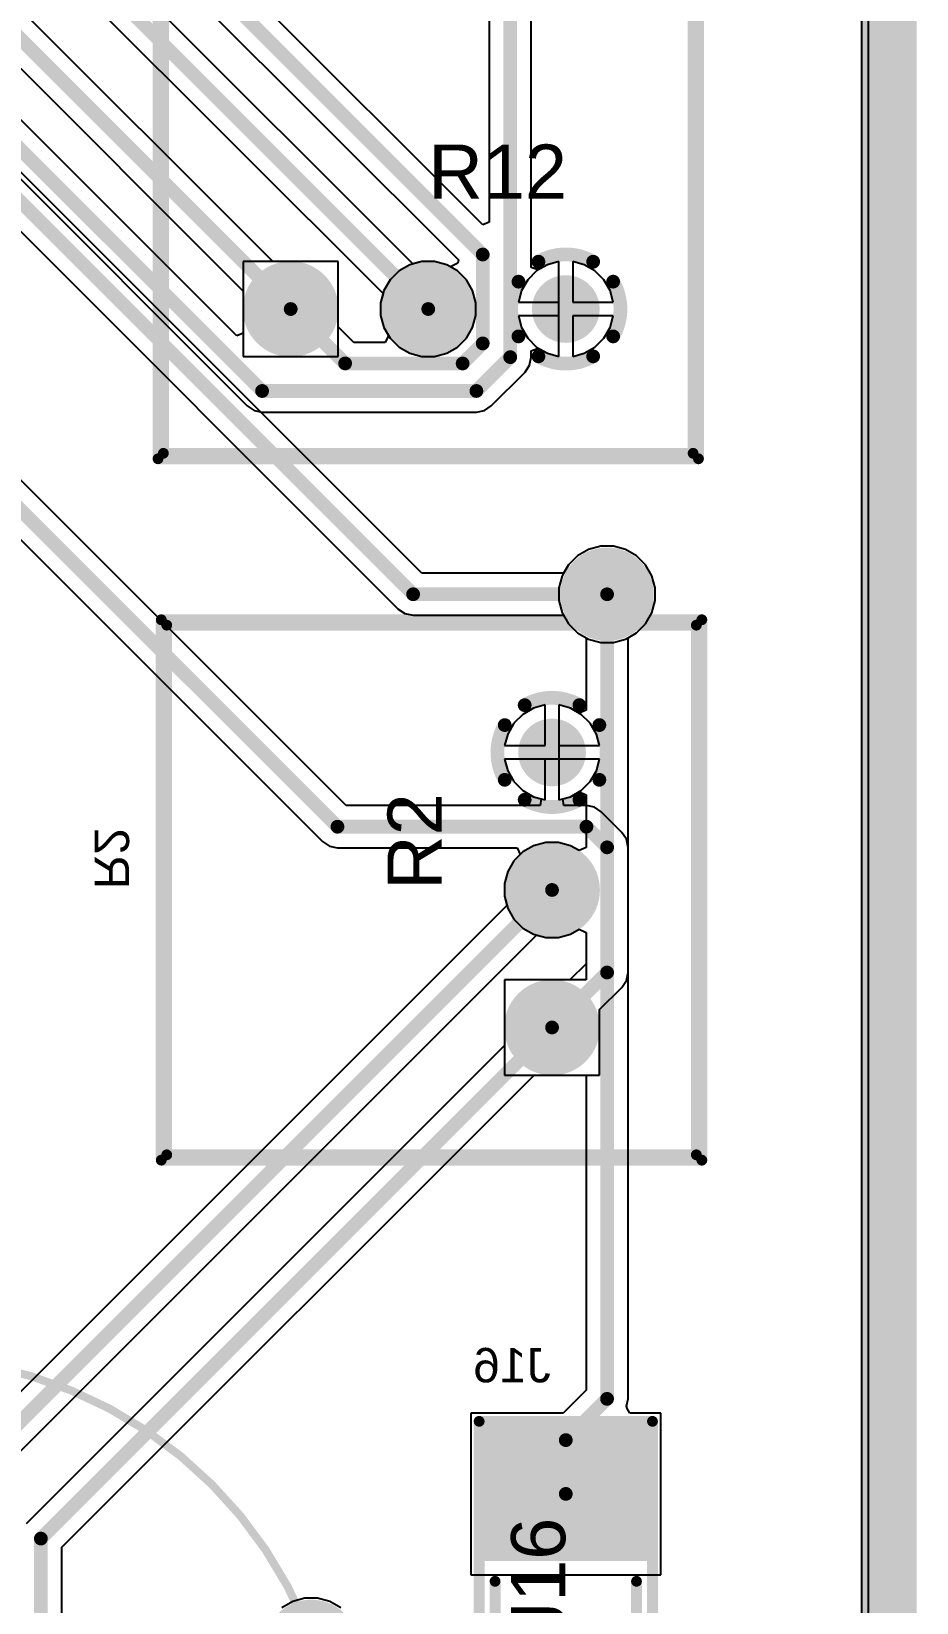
# Model space of a CAD drawing. Header units: inches. Extents: x -8.09 to -2.28, y -0.1 to 6.11.
# Drawn here: x -2.928 to -2.285, y 1.997 to 3.139 of the extents above; entities that cross this region are included whole.
import ezdxf

# ---------------------------------------------------------------- set-up
doc = ezdxf.new("R2010")
doc.units = ezdxf.units.IN
doc.header["$MEASUREMENT"] = 0
for name, color, linetype in [('BottomLayer', 5, 'Continuous'), ('BottomSolder', 6, 'Continuous'), ('InternalPlane1', 76, 'Continuous'), ('InternalPlane2', 16, 'Continuous'), ('KeepOutLayer', 6, 'Continuous'), ('Mechanical5', 56, 'Continuous'), ('MultiLayer', 9, 'Continuous'), ('PadHoleLayer', 156, 'Continuous'), ('TopLayer', 1, 'Continuous'), ('TopOverlay', 2, 'Continuous'), ('TopPaste', 8, 'Continuous'), ('TopSolder', 216, 'Continuous'), ('ViaHoleLayer', 16, 'Continuous')]:
    doc.layers.add(name, color=color, linetype=linetype)
doc.styles.add('Arial', font='', dxfattribs={"height": 0.2})
doc.styles.get('Arial').set_extended_font_data('Arial')

# ---------------------------------------------------------------- blocks, each defined once
blk = doc.blocks.new('FP_3310R_MFG_79')
at = {"layer": 'BottomLayer'}
blk.add_hatch(color=5, dxfattribs=at).paths.add_polyline_path([(-0.1246, -0.063), (-0.0754, -0.063), (-0.0754, -0.1122), (-0.1246, -0.1122)])
h = blk.add_hatch(color=5, dxfattribs=at)
edge = h.paths.add_edge_path()
edge.add_arc((0, -0.0876), 0.0246, 0, 360)
h = blk.add_hatch(color=5, dxfattribs=at)
edge = h.paths.add_edge_path()
edge.add_arc((0.1, -0.0876), 0.0246, 0, 360)
at = {"layer": 'BottomSolder'}
blk.add_hatch(color=6, dxfattribs=at).paths.add_polyline_path([(-0.1246, -0.063), (-0.0754, -0.063), (-0.0754, -0.1122), (-0.1246, -0.1122)])
h = blk.add_hatch(color=6, dxfattribs=at)
edge = h.paths.add_edge_path()
edge.add_arc((0, -0.0876), 0.0246, 0, 360)
h = blk.add_hatch(color=6, dxfattribs=at)
edge = h.paths.add_edge_path()
edge.add_arc((0.1, -0.0876), 0.0246, 0, 360)
at = {"layer": 'InternalPlane1'}
h = blk.add_hatch(color=76, dxfattribs=at)
edge = h.paths.add_edge_path()
edge.add_arc((-0.1, -0.0876), 0.0348, 0, 360)
h = blk.add_hatch(color=76, dxfattribs=at)
edge = h.paths.add_edge_path()
edge.add_arc((0, -0.0876), 0.0348, 0, 360)
at = {"layer": 'InternalPlane2'}
h = blk.add_hatch(color=16, dxfattribs=at)
edge = h.paths.add_edge_path()
edge.add_arc((-0.1, -0.0876), 0.0348, 0, 360)
h = blk.add_hatch(color=16, dxfattribs=at)
edge = h.paths.add_edge_path()
edge.add_arc((0, -0.0876), 0.0348, 0, 360)
at = {"layer": 'MultiLayer'}
blk.add_hatch(color=9, dxfattribs=at).paths.add_polyline_path([(-0.1246, -0.063), (-0.0754, -0.063), (-0.0754, -0.1122), (-0.1246, -0.1122)])
h = blk.add_hatch(color=9, dxfattribs=at)
edge = h.paths.add_edge_path()
edge.add_arc((0, -0.0876), 0.0246, 0, 360)
h = blk.add_hatch(color=9, dxfattribs=at)
edge = h.paths.add_edge_path()
edge.add_arc((0.1, -0.0876), 0.0246, 0, 360)
at = {"layer": 'PadHoleLayer'}
h = blk.add_hatch(color=156, dxfattribs=at)
edge = h.paths.add_edge_path()
edge.add_arc((-0.1, -0.0876), 0.0148, 0, 360)
h = blk.add_hatch(color=156, dxfattribs=at)
edge = h.paths.add_edge_path()
edge.add_arc((0, -0.0876), 0.0148, 0, 360)
h = blk.add_hatch(color=156, dxfattribs=at)
edge = h.paths.add_edge_path()
edge.add_arc((0.1, -0.0876), 0.0148, 0, 360)
at = {"layer": 'TopLayer'}
blk.add_hatch(color=1, dxfattribs=at).paths.add_polyline_path([(-0.1246, -0.063), (-0.0754, -0.063), (-0.0754, -0.1122), (-0.1246, -0.1122)])
h = blk.add_hatch(color=1, dxfattribs=at)
edge = h.paths.add_edge_path()
edge.add_arc((0, -0.0876), 0.0246, 0, 360)
h = blk.add_hatch(color=1, dxfattribs=at)
edge = h.paths.add_edge_path()
edge.add_arc((0.1, -0.0876), 0.0246, 0, 360)
at = {"layer": 'TopSolder'}
blk.add_hatch(color=216, dxfattribs=at).paths.add_polyline_path([(-0.1246, -0.063), (-0.0754, -0.063), (-0.0754, -0.1122), (-0.1246, -0.1122)])
h = blk.add_hatch(color=216, dxfattribs=at)
edge = h.paths.add_edge_path()
edge.add_arc((0, -0.0876), 0.0246, 0, 360)
h = blk.add_hatch(color=216, dxfattribs=at)
edge = h.paths.add_edge_path()
edge.add_arc((0.1, -0.0876), 0.0246, 0, 360)
at = {"layer": 'InternalPlane1'}
for points in [[(0.0801, -0.0532, 0.01, 0.01, -0.267949), (0.1199, -0.0532, 0.01, 0.01, 0)], [(0.0656, -0.1075, 0.01, 0.01, -0.267949), (0.0656, -0.0677, 0.01, 0.01, 0)], [(0.1344, -0.0677, 0.01, 0.01, -0.267949), (0.1344, -0.1075, 0.01, 0.01, 0)], [(0.1199, -0.122, 0.01, 0.01, -0.267949), (0.0801, -0.122, 0.01, 0.01, 0)]]:
    blk.add_lwpolyline(points, format="xyseb", dxfattribs=at)
for points in [[(0.0776, -0.0532, 0.005, 0.005, 1), (0.0826, -0.0532, 0.005, 0.005, 1)], [(0.1174, -0.0532, 0.005, 0.005, 1), (0.1224, -0.0532, 0.005, 0.005, 1)], [(0.0631, -0.0677, 0.005, 0.005, 1), (0.0681, -0.0677, 0.005, 0.005, 1)], [(0.1319, -0.0677, 0.005, 0.005, 1), (0.1369, -0.0677, 0.005, 0.005, 1)], [(0.0631, -0.1075, 0.005, 0.005, 1), (0.0681, -0.1075, 0.005, 0.005, 1)], [(0.1319, -0.1075, 0.005, 0.005, 1), (0.1369, -0.1075, 0.005, 0.005, 1)], [(0.0776, -0.122, 0.005, 0.005, 1), (0.0826, -0.122, 0.005, 0.005, 1)], [(0.1174, -0.122, 0.005, 0.005, 1), (0.1224, -0.122, 0.005, 0.005, 1)]]:
    blk.add_lwpolyline(points, format="xyseb", close=True, dxfattribs=at)
at = {"layer": 'InternalPlane2'}
for points in [[(0.0801, -0.0532, 0.01, 0.01, -0.267949), (0.1199, -0.0532, 0.01, 0.01, 0)], [(0.0656, -0.1075, 0.01, 0.01, -0.267949), (0.0656, -0.0677, 0.01, 0.01, 0)], [(0.1344, -0.0677, 0.01, 0.01, -0.267949), (0.1344, -0.1075, 0.01, 0.01, 0)], [(0.1199, -0.122, 0.01, 0.01, -0.267949), (0.0801, -0.122, 0.01, 0.01, 0)]]:
    blk.add_lwpolyline(points, format="xyseb", dxfattribs=at)
for points in [[(0.0776, -0.0532, 0.005, 0.005, 1), (0.0826, -0.0532, 0.005, 0.005, 1)], [(0.1174, -0.0532, 0.005, 0.005, 1), (0.1224, -0.0532, 0.005, 0.005, 1)], [(0.0631, -0.0677, 0.005, 0.005, 1), (0.0681, -0.0677, 0.005, 0.005, 1)], [(0.1319, -0.0677, 0.005, 0.005, 1), (0.1369, -0.0677, 0.005, 0.005, 1)], [(0.0631, -0.1075, 0.005, 0.005, 1), (0.0681, -0.1075, 0.005, 0.005, 1)], [(0.1319, -0.1075, 0.005, 0.005, 1), (0.1369, -0.1075, 0.005, 0.005, 1)], [(0.0776, -0.122, 0.005, 0.005, 1), (0.0826, -0.122, 0.005, 0.005, 1)], [(0.1174, -0.122, 0.005, 0.005, 1), (0.1224, -0.122, 0.005, 0.005, 1)]]:
    blk.add_lwpolyline(points, format="xyseb", close=True, dxfattribs=at)
at = {"layer": 'Mechanical5'}
for points in [[(-0.1965, 0.1965, 0.00787, 0.00787, 0), (0.1965, 0.1965, 0.00787, 0.00787, 0)], [(-0.1965, -0.1965, 0.00787, 0.00787, 0), (-0.1965, 0.1965, 0.00787, 0.00787, 0)], [(0.1965, -0.1965, 0.00787, 0.00787, 0), (0.1965, 0.1965, 0.00787, 0.00787, 0)], [(-0.1965, -0.1965, 0.00787, 0.00787, 0), (0.1965, -0.1965, 0.00787, 0.00787, 0)]]:
    blk.add_lwpolyline(points, format="xyseb", dxfattribs=at)
for points in [[(-0.1984, 0.1965, 0.00394, 0.00394, 1), (-0.1945, 0.1965, 0.00394, 0.00394, 1)], [(-0.1984, 0.1965, 0.00394, 0.00394, 1), (-0.1945, 0.1965, 0.00394, 0.00394, 1)], [(0.1945, 0.1965, 0.00394, 0.00394, 1), (0.1984, 0.1965, 0.00394, 0.00394, 1)], [(0.1945, 0.1965, 0.00394, 0.00394, 1), (0.1984, 0.1965, 0.00394, 0.00394, 1)], [(-0.1984, -0.1965, 0.00394, 0.00394, 1), (-0.1945, -0.1965, 0.00394, 0.00394, 1)], [(-0.1984, -0.1965, 0.00394, 0.00394, 1), (-0.1945, -0.1965, 0.00394, 0.00394, 1)], [(0.1945, -0.1965, 0.00394, 0.00394, 1), (0.1984, -0.1965, 0.00394, 0.00394, 1)], [(0.1945, -0.1965, 0.00394, 0.00394, 1), (0.1984, -0.1965, 0.00394, 0.00394, 1)]]:
    blk.add_lwpolyline(points, format="xyseb", close=True, dxfattribs=at)
at = {"layer": 'TopOverlay'}
for points in [[(-0.1925, 0.1925, 0.00787, 0.00787, 0), (0.1925, 0.1925, 0.00787, 0.00787, 0)], [(-0.1925, -0.1925, 0.00787, 0.00787, 0), (-0.1925, 0.1925, 0.00787, 0.00787, 0)], [(0.1925, -0.1925, 0.00787, 0.00787, 0), (0.1925, 0.1925, 0.00787, 0.00787, 0)], [(-0.1925, -0.1925, 0.00787, 0.00787, 0), (0.1925, -0.1925, 0.00787, 0.00787, 0)]]:
    blk.add_lwpolyline(points, format="xyseb", dxfattribs=at)
for points in [[(-0.1945, 0.1925, 0.00394, 0.00394, 1), (-0.1906, 0.1925, 0.00394, 0.00394, 1)], [(-0.1945, 0.1925, 0.00394, 0.00394, 1), (-0.1906, 0.1925, 0.00394, 0.00394, 1)], [(0.1906, 0.1925, 0.00394, 0.00394, 1), (0.1945, 0.1925, 0.00394, 0.00394, 1)], [(0.1906, 0.1925, 0.00394, 0.00394, 1), (0.1945, 0.1925, 0.00394, 0.00394, 1)], [(-0.1945, -0.1925, 0.00394, 0.00394, 1), (-0.1906, -0.1925, 0.00394, 0.00394, 1)], [(-0.1945, -0.1925, 0.00394, 0.00394, 1), (-0.1906, -0.1925, 0.00394, 0.00394, 1)], [(0.1906, -0.1925, 0.00394, 0.00394, 1), (0.1945, -0.1925, 0.00394, 0.00394, 1)], [(0.1906, -0.1925, 0.00394, 0.00394, 1), (0.1945, -0.1925, 0.00394, 0.00394, 1)]]:
    blk.add_lwpolyline(points, format="xyseb", close=True, dxfattribs=at)
at = {"layer": 'Mechanical5', "style": 'Arial'}
blk.add_text('R12', height=0.03937, rotation=360, dxfattribs=at).set_placement((0, -0.0074))
blk = doc.blocks.new('FP_3310R_MFG_89')
at = {"layer": 'BottomLayer'}
blk.add_hatch(color=5, dxfattribs=at).paths.add_polyline_path([(-0.1246, -0.063), (-0.0754, -0.063), (-0.0754, -0.1122), (-0.1246, -0.1122)])
h = blk.add_hatch(color=5, dxfattribs=at)
edge = h.paths.add_edge_path()
edge.add_arc((0, -0.0876), 0.0246, 0, 360)
h = blk.add_hatch(color=5, dxfattribs=at)
edge = h.paths.add_edge_path()
edge.add_arc((0.1, -0.0876), 0.0246, 0, 360)
at = {"layer": 'BottomSolder'}
blk.add_hatch(color=6, dxfattribs=at).paths.add_polyline_path([(-0.1246, -0.063), (-0.0754, -0.063), (-0.0754, -0.1122), (-0.1246, -0.1122)])
h = blk.add_hatch(color=6, dxfattribs=at)
edge = h.paths.add_edge_path()
edge.add_arc((0, -0.0876), 0.0246, 0, 360)
h = blk.add_hatch(color=6, dxfattribs=at)
edge = h.paths.add_edge_path()
edge.add_arc((0.1, -0.0876), 0.0246, 0, 360)
at = {"layer": 'InternalPlane1'}
h = blk.add_hatch(color=76, dxfattribs=at)
edge = h.paths.add_edge_path()
edge.add_arc((-0.1, -0.0876), 0.0348, 0, 360)
h = blk.add_hatch(color=76, dxfattribs=at)
edge = h.paths.add_edge_path()
edge.add_arc((0, -0.0876), 0.0348, 0, 360)
at = {"layer": 'InternalPlane2'}
h = blk.add_hatch(color=16, dxfattribs=at)
edge = h.paths.add_edge_path()
edge.add_arc((-0.1, -0.0876), 0.0348, 0, 360)
h = blk.add_hatch(color=16, dxfattribs=at)
edge = h.paths.add_edge_path()
edge.add_arc((0, -0.0876), 0.0348, 0, 360)
at = {"layer": 'MultiLayer'}
blk.add_hatch(color=9, dxfattribs=at).paths.add_polyline_path([(-0.1246, -0.063), (-0.0754, -0.063), (-0.0754, -0.1122), (-0.1246, -0.1122)])
h = blk.add_hatch(color=9, dxfattribs=at)
edge = h.paths.add_edge_path()
edge.add_arc((0, -0.0876), 0.0246, 0, 360)
h = blk.add_hatch(color=9, dxfattribs=at)
edge = h.paths.add_edge_path()
edge.add_arc((0.1, -0.0876), 0.0246, 0, 360)
at = {"layer": 'PadHoleLayer'}
h = blk.add_hatch(color=156, dxfattribs=at)
edge = h.paths.add_edge_path()
edge.add_arc((-0.1, -0.0876), 0.0148, 0, 360)
h = blk.add_hatch(color=156, dxfattribs=at)
edge = h.paths.add_edge_path()
edge.add_arc((0, -0.0876), 0.0148, 0, 360)
h = blk.add_hatch(color=156, dxfattribs=at)
edge = h.paths.add_edge_path()
edge.add_arc((0.1, -0.0876), 0.0148, 0, 360)
at = {"layer": 'TopLayer'}
blk.add_hatch(color=1, dxfattribs=at).paths.add_polyline_path([(-0.1246, -0.063), (-0.0754, -0.063), (-0.0754, -0.1122), (-0.1246, -0.1122)])
h = blk.add_hatch(color=1, dxfattribs=at)
edge = h.paths.add_edge_path()
edge.add_arc((0, -0.0876), 0.0246, 0, 360)
h = blk.add_hatch(color=1, dxfattribs=at)
edge = h.paths.add_edge_path()
edge.add_arc((0.1, -0.0876), 0.0246, 0, 360)
at = {"layer": 'TopSolder'}
blk.add_hatch(color=216, dxfattribs=at).paths.add_polyline_path([(-0.1246, -0.063), (-0.0754, -0.063), (-0.0754, -0.1122), (-0.1246, -0.1122)])
h = blk.add_hatch(color=216, dxfattribs=at)
edge = h.paths.add_edge_path()
edge.add_arc((0, -0.0876), 0.0246, 0, 360)
h = blk.add_hatch(color=216, dxfattribs=at)
edge = h.paths.add_edge_path()
edge.add_arc((0.1, -0.0876), 0.0246, 0, 360)
at = {"layer": 'InternalPlane1'}
for points in [[(0.0801, -0.0532, 0.01, 0.01, -0.267949), (0.1199, -0.0532, 0.01, 0.01, 0)], [(0.0656, -0.1075, 0.01, 0.01, -0.267949), (0.0656, -0.0677, 0.01, 0.01, 0)], [(0.1344, -0.0677, 0.01, 0.01, -0.267949), (0.1344, -0.1075, 0.01, 0.01, 0)], [(0.1199, -0.122, 0.01, 0.01, -0.267949), (0.0801, -0.122, 0.01, 0.01, 0)]]:
    blk.add_lwpolyline(points, format="xyseb", dxfattribs=at)
for points in [[(0.0776, -0.0532, 0.005, 0.005, 1), (0.0826, -0.0532, 0.005, 0.005, 1)], [(0.1174, -0.0532, 0.005, 0.005, 1), (0.1224, -0.0532, 0.005, 0.005, 1)], [(0.0631, -0.0677, 0.005, 0.005, 1), (0.0681, -0.0677, 0.005, 0.005, 1)], [(0.1319, -0.0677, 0.005, 0.005, 1), (0.1369, -0.0677, 0.005, 0.005, 1)], [(0.0631, -0.1075, 0.005, 0.005, 1), (0.0681, -0.1075, 0.005, 0.005, 1)], [(0.1319, -0.1075, 0.005, 0.005, 1), (0.1369, -0.1075, 0.005, 0.005, 1)], [(0.0776, -0.122, 0.005, 0.005, 1), (0.0826, -0.122, 0.005, 0.005, 1)], [(0.1174, -0.122, 0.005, 0.005, 1), (0.1224, -0.122, 0.005, 0.005, 1)]]:
    blk.add_lwpolyline(points, format="xyseb", close=True, dxfattribs=at)
at = {"layer": 'InternalPlane2'}
for points in [[(0.0801, -0.0532, 0.01, 0.01, -0.267949), (0.1199, -0.0532, 0.01, 0.01, 0)], [(0.0656, -0.1075, 0.01, 0.01, -0.267949), (0.0656, -0.0677, 0.01, 0.01, 0)], [(0.1344, -0.0677, 0.01, 0.01, -0.267949), (0.1344, -0.1075, 0.01, 0.01, 0)], [(0.1199, -0.122, 0.01, 0.01, -0.267949), (0.0801, -0.122, 0.01, 0.01, 0)]]:
    blk.add_lwpolyline(points, format="xyseb", dxfattribs=at)
for points in [[(0.0776, -0.0532, 0.005, 0.005, 1), (0.0826, -0.0532, 0.005, 0.005, 1)], [(0.1174, -0.0532, 0.005, 0.005, 1), (0.1224, -0.0532, 0.005, 0.005, 1)], [(0.0631, -0.0677, 0.005, 0.005, 1), (0.0681, -0.0677, 0.005, 0.005, 1)], [(0.1319, -0.0677, 0.005, 0.005, 1), (0.1369, -0.0677, 0.005, 0.005, 1)], [(0.0631, -0.1075, 0.005, 0.005, 1), (0.0681, -0.1075, 0.005, 0.005, 1)], [(0.1319, -0.1075, 0.005, 0.005, 1), (0.1369, -0.1075, 0.005, 0.005, 1)], [(0.0776, -0.122, 0.005, 0.005, 1), (0.0826, -0.122, 0.005, 0.005, 1)], [(0.1174, -0.122, 0.005, 0.005, 1), (0.1224, -0.122, 0.005, 0.005, 1)]]:
    blk.add_lwpolyline(points, format="xyseb", close=True, dxfattribs=at)
at = {"layer": 'Mechanical5'}
for points in [[(-0.1965, 0.1965, 0.00787, 0.00787, 0), (0.1965, 0.1965, 0.00787, 0.00787, 0)], [(-0.1965, 0.1965, 0.00787, 0.00787, 0), (-0.1965, -0.1965, 0.00787, 0.00787, 0)], [(0.1965, 0.1965, 0.00787, 0.00787, 0), (0.1965, -0.1965, 0.00787, 0.00787, 0)], [(-0.1965, -0.1965, 0.00787, 0.00787, 0), (0.1965, -0.1965, 0.00787, 0.00787, 0)]]:
    blk.add_lwpolyline(points, format="xyseb", dxfattribs=at)
for points in [[(-0.1984, 0.1965, 0.00394, 0.00394, 1), (-0.1945, 0.1965, 0.00394, 0.00394, 1)], [(-0.1984, 0.1965, 0.00394, 0.00394, 1), (-0.1945, 0.1965, 0.00394, 0.00394, 1)], [(0.1945, 0.1965, 0.00394, 0.00394, 1), (0.1984, 0.1965, 0.00394, 0.00394, 1)], [(0.1945, 0.1965, 0.00394, 0.00394, 1), (0.1984, 0.1965, 0.00394, 0.00394, 1)], [(-0.1984, -0.1965, 0.00394, 0.00394, 1), (-0.1945, -0.1965, 0.00394, 0.00394, 1)], [(-0.1984, -0.1965, 0.00394, 0.00394, 1), (-0.1945, -0.1965, 0.00394, 0.00394, 1)], [(0.1945, -0.1965, 0.00394, 0.00394, 1), (0.1984, -0.1965, 0.00394, 0.00394, 1)], [(0.1945, -0.1965, 0.00394, 0.00394, 1), (0.1984, -0.1965, 0.00394, 0.00394, 1)]]:
    blk.add_lwpolyline(points, format="xyseb", close=True, dxfattribs=at)
at = {"layer": 'TopOverlay'}
for points in [[(-0.1925, 0.1925, 0.00787, 0.00787, 0), (0.1925, 0.1925, 0.00787, 0.00787, 0)], [(-0.1925, 0.1925, 0.00787, 0.00787, 0), (-0.1925, -0.1925, 0.00787, 0.00787, 0)], [(0.1925, 0.1925, 0.00787, 0.00787, 0), (0.1925, -0.1925, 0.00787, 0.00787, 0)], [(-0.1925, -0.1925, 0.00787, 0.00787, 0), (0.1925, -0.1925, 0.00787, 0.00787, 0)]]:
    blk.add_lwpolyline(points, format="xyseb", dxfattribs=at)
for points in [[(-0.1945, 0.1925, 0.00394, 0.00394, 1), (-0.1906, 0.1925, 0.00394, 0.00394, 1)], [(-0.1945, 0.1925, 0.00394, 0.00394, 1), (-0.1906, 0.1925, 0.00394, 0.00394, 1)], [(0.1906, 0.1925, 0.00394, 0.00394, 1), (0.1945, 0.1925, 0.00394, 0.00394, 1)], [(0.1906, 0.1925, 0.00394, 0.00394, 1), (0.1945, 0.1925, 0.00394, 0.00394, 1)], [(-0.1945, -0.1925, 0.00394, 0.00394, 1), (-0.1906, -0.1925, 0.00394, 0.00394, 1)], [(-0.1945, -0.1925, 0.00394, 0.00394, 1), (-0.1906, -0.1925, 0.00394, 0.00394, 1)], [(0.1906, -0.1925, 0.00394, 0.00394, 1), (0.1945, -0.1925, 0.00394, 0.00394, 1)], [(0.1906, -0.1925, 0.00394, 0.00394, 1), (0.1945, -0.1925, 0.00394, 0.00394, 1)]]:
    blk.add_lwpolyline(points, format="xyseb", close=True, dxfattribs=at)
at = {"layer": 'Mechanical5', "style": 'Arial'}
blk.add_text('R2', height=0.03937, dxfattribs=at).set_placement((0, -0.0074))
blk = doc.blocks.new('FP_SD1614T5_A1_MFG_101')
at = {"layer": 'BottomLayer'}
blk.add_hatch(color=5, dxfattribs=at).paths.add_polyline_path([(-0.126, 0.0276), (-0.0709, 0.0276), (-0.0709, -0.0276), (-0.126, -0.0276)])
h = blk.add_hatch(color=5, dxfattribs=at)
edge = h.paths.add_edge_path()
edge.add_arc((0.0984, 0), 0.0276, 0, 360)
at = {"layer": 'BottomSolder'}
blk.add_hatch(color=6, dxfattribs=at).paths.add_polyline_path([(-0.126, 0.0276), (-0.0709, 0.0276), (-0.0709, -0.0276), (-0.126, -0.0276)])
h = blk.add_hatch(color=6, dxfattribs=at)
edge = h.paths.add_edge_path()
edge.add_arc((0.0984, 0), 0.0276, 0, 360)
at = {"layer": 'InternalPlane1'}
h = blk.add_hatch(color=76, dxfattribs=at)
edge = h.paths.add_edge_path()
edge.add_arc((-0.0984, 0), 0.0377, 0, 360)
h = blk.add_hatch(color=76, dxfattribs=at)
edge = h.paths.add_edge_path()
edge.add_arc((0.0984, 0), 0.0377, 0, 360)
at = {"layer": 'InternalPlane2'}
h = blk.add_hatch(color=16, dxfattribs=at)
edge = h.paths.add_edge_path()
edge.add_arc((-0.0984, 0), 0.0377, 0, 360)
h = blk.add_hatch(color=16, dxfattribs=at)
edge = h.paths.add_edge_path()
edge.add_arc((0.0984, 0), 0.0377, 0, 360)
at = {"layer": 'MultiLayer'}
blk.add_hatch(color=9, dxfattribs=at).paths.add_polyline_path([(-0.126, 0.0276), (-0.0709, 0.0276), (-0.0709, -0.0276), (-0.126, -0.0276)])
h = blk.add_hatch(color=9, dxfattribs=at)
edge = h.paths.add_edge_path()
edge.add_arc((0.0984, 0), 0.0276, 0, 360)
at = {"layer": 'PadHoleLayer'}
h = blk.add_hatch(color=156, dxfattribs=at)
edge = h.paths.add_edge_path()
edge.add_arc((-0.0984, 0), 0.0177, 0, 360)
h = blk.add_hatch(color=156, dxfattribs=at)
edge = h.paths.add_edge_path()
edge.add_arc((0.0984, 0), 0.0177, 0, 360)
at = {"layer": 'TopLayer'}
blk.add_hatch(color=1, dxfattribs=at).paths.add_polyline_path([(-0.126, 0.0276), (-0.0709, 0.0276), (-0.0709, -0.0276), (-0.126, -0.0276)])
h = blk.add_hatch(color=1, dxfattribs=at)
edge = h.paths.add_edge_path()
edge.add_arc((0.0984, 0), 0.0276, 0, 360)
at = {"layer": 'TopSolder'}
blk.add_hatch(color=216, dxfattribs=at).paths.add_polyline_path([(-0.126, 0.0276), (-0.0709, 0.0276), (-0.0709, -0.0276), (-0.126, -0.0276)])
h = blk.add_hatch(color=216, dxfattribs=at)
edge = h.paths.add_edge_path()
edge.add_arc((0.0984, 0), 0.0276, 0, 360)
at = {"layer": 'TopOverlay'}
for points in [[(0.315, 0, 0.00591, 0.00591, 1), (-0.315, 0, 0.00591, 0.00591, 1)], [(0.3553, 0.0197, 0.00394, 0.00394, 1), (0.3593, 0.0197, 0.00394, 0.00394, 1)], [(-0.3164, 0, 0.00295, 0.00295, 1), (-0.3135, 0, 0.00295, 0.00295, 1)], [(0.3135, 0, 0.00295, 0.00295, 1), (0.3164, 0, 0.00295, 0.00295, 1)], [(0.3356, 0, 0.00394, 0.00394, 1), (0.3396, 0, 0.00394, 0.00394, 1)], [(0.375, 0, 0.00394, 0.00394, 1), (0.3789, 0, 0.00394, 0.00394, 1)], [(0.3553, -0.0197, 0.00394, 0.00394, 1), (0.3593, -0.0197, 0.00394, 0.00394, 1)]]:
    blk.add_lwpolyline(points, format="xyseb", close=True, dxfattribs=at)
for points in [[(0.3573, 0.0197, 0.00787, 0.00787, 0), (0.3573, -0.0197, 0.00787, 0.00787, 0)], [(0.377, 0, 0.00787, 0.00787, 0), (0.3376, 0, 0.00787, 0.00787, 0)]]:
    blk.add_lwpolyline(points, format="xyseb", dxfattribs=at)
at = {"layer": 'Mechanical5', "style": 'Arial'}
blk.add_text('LS1', height=0.03937, dxfattribs=at).set_placement((0, 0.0004))
blk = doc.blocks.new('FP_S1911_46R_MFG_104')
at = {"layer": 'TopLayer'}
for points in [[(-0.1547, 0.0591), (-0.0571, 0.0591), (-0.0571, -0.0591), (-0.1547, -0.0591)], [(0.0571, 0.0591), (0.1547, 0.0591), (0.1547, -0.0591), (0.0571, -0.0591)]]:
    blk.add_hatch(color=1, dxfattribs=at).paths.add_polyline_path(points)
at = {"layer": 'TopPaste'}
for points in [[(-0.1547, 0.0591), (-0.0571, 0.0591), (-0.0571, -0.0591), (-0.1547, -0.0591)], [(0.0571, 0.0591), (0.1547, 0.0591), (0.1547, -0.0591), (0.0571, -0.0591)]]:
    blk.add_hatch(color=8, dxfattribs=at).paths.add_polyline_path(points)
at = {"layer": 'TopSolder'}
for points in [[(-0.1547, 0.0591), (-0.0571, 0.0591), (-0.0571, -0.0591), (-0.1547, -0.0591)], [(0.0571, 0.0591), (0.1547, 0.0591), (0.1547, -0.0591), (0.0571, -0.0591)]]:
    blk.add_hatch(color=216, dxfattribs=at).paths.add_polyline_path(points)
at = {"layer": 'Mechanical5'}
for points in [[(-0.1587, 0.063, 0.00787, 0.00787, 0), (-0.1587, -0.063, 0.00787, 0.00787, 0)], [(-0.1587, 0.063, 0.00787, 0.00787, 0), (0.1587, 0.063, 0.00787, 0.00787, 0)], [(0.1587, 0.063, 0.00787, 0.00787, 0), (0.1587, -0.063, 0.00787, 0.00787, 0)], [(-0.1587, -0.063, 0.00787, 0.00787, 0), (0.1587, -0.063, 0.00787, 0.00787, 0)]]:
    blk.add_lwpolyline(points, format="xyseb", dxfattribs=at)
for points in [[(-0.1606, 0.063, 0.00394, 0.00394, 1), (-0.1567, 0.063, 0.00394, 0.00394, 1)], [(-0.1606, 0.063, 0.00394, 0.00394, 1), (-0.1567, 0.063, 0.00394, 0.00394, 1)], [(0.1567, 0.063, 0.00394, 0.00394, 1), (0.1606, 0.063, 0.00394, 0.00394, 1)], [(0.1567, 0.063, 0.00394, 0.00394, 1), (0.1606, 0.063, 0.00394, 0.00394, 1)], [(-0.1606, -0.063, 0.00394, 0.00394, 1), (-0.1567, -0.063, 0.00394, 0.00394, 1)], [(-0.1606, -0.063, 0.00394, 0.00394, 1), (-0.1567, -0.063, 0.00394, 0.00394, 1)], [(0.1567, -0.063, 0.00394, 0.00394, 1), (0.1606, -0.063, 0.00394, 0.00394, 1)], [(0.1567, -0.063, 0.00394, 0.00394, 1), (0.1606, -0.063, 0.00394, 0.00394, 1)]]:
    blk.add_lwpolyline(points, format="xyseb", close=True, dxfattribs=at)
at = {"layer": 'TopOverlay'}
for points in [[(-0.0423, 0.0514, 0.00787, 0.00787, 0), (0.0423, 0.0514, 0.00787, 0.00787, 0)], [(-0.0423, -0.0514, 0.00787, 0.00787, 0), (0.0423, -0.0514, 0.00787, 0.00787, 0)]]:
    blk.add_lwpolyline(points, format="xyseb", dxfattribs=at)
for points in [[(-0.0443, 0.0514, 0.00394, 0.00394, 1), (-0.0404, 0.0514, 0.00394, 0.00394, 1)], [(0.0404, 0.0514, 0.00394, 0.00394, 1), (0.0443, 0.0514, 0.00394, 0.00394, 1)], [(-0.0443, -0.0514, 0.00394, 0.00394, 1), (-0.0404, -0.0514, 0.00394, 0.00394, 1)], [(0.0404, -0.0514, 0.00394, 0.00394, 1), (0.0443, -0.0514, 0.00394, 0.00394, 1)]]:
    blk.add_lwpolyline(points, format="xyseb", close=True, dxfattribs=at)
at = {"layer": 'Mechanical5', "style": 'Arial'}
blk.add_text('J16', height=0.03937, dxfattribs=at).set_placement((-0.0001, 0.0004))

msp = doc.modelspace()

# ---------------------------------------------------------------- hatches: boundary and pattern name
at = {"layer": 'BottomLayer'}
h = msp.add_hatch(color=5, dxfattribs=at)
edge = h.paths.add_edge_path()
edge.add_arc((-2.51, 2.73), 0.025, 0, 360)
at = {"layer": 'BottomSolder'}
h = msp.add_hatch(color=6, dxfattribs=at)
edge = h.paths.add_edge_path()
edge.add_arc((-2.51, 2.73), 0.029, 0, 360)
at = {"layer": 'InternalPlane1'}
h = msp.add_hatch(color=76, dxfattribs=at)
edge = h.paths.add_edge_path()
edge.add_arc((-2.51, 2.73), 0.034, 0, 360)
h = msp.add_hatch(color=76, dxfattribs=at)
edge = h.paths.add_edge_path()
edge.add_arc((-2.725, 1.965), 0.034, 0, 360)
at = {"layer": 'InternalPlane2'}
h = msp.add_hatch(color=16, dxfattribs=at)
edge = h.paths.add_edge_path()
edge.add_arc((-2.51, 2.73), 0.034, 0, 360)
h = msp.add_hatch(color=16, dxfattribs=at)
edge = h.paths.add_edge_path()
edge.add_arc((-2.725, 1.965), 0.034, 0, 360)
at = {"layer": 'TopLayer'}
h = msp.add_hatch(color=1, dxfattribs=at)
edge = h.paths.add_edge_path()
edge.add_arc((-2.51, 2.73), 0.025, 0, 360)
at = {"layer": 'TopSolder'}
h = msp.add_hatch(color=216, dxfattribs=at)
edge = h.paths.add_edge_path()
edge.add_arc((-2.51, 2.73), 0.029, 0, 360)
at = {"layer": 'ViaHoleLayer'}
h = msp.add_hatch(color=16, dxfattribs=at)
edge = h.paths.add_edge_path()
edge.add_arc((-2.51, 2.73), 0.014, 0, 360)

# ---------------------------------------------------------------- linework, layer by layer
at = {"layer": 'BottomLayer'}
for p, q in [((-2.3203, 6.0204), (-2.3203, -0.0054)), ((-2.6447, 2.7453), (-2.9922, 3.0928)), ((-3.0093, 3.0667), (-2.6618, 2.7192)), ((-2.7054, 2.972), (-2.7746, 2.972)), ((-2.7746, 2.972), (-2.7746, 2.9028)), ((-2.7054, 2.9028), (-2.7054, 2.972)), ((-2.6446, 2.972), (-2.6534, 2.9696)), ((-2.6354, 2.972), (-2.6446, 2.972)), ((-2.6266, 2.9696), (-2.6354, 2.972)), ((-2.545, 2.9719), (-2.5534, 2.9696)), ((-2.545, 2.9424), (-2.545, 2.9719)), ((-2.5266, 2.9696), (-2.535, 2.9719)), ((-2.535, 2.9719), (-2.535, 2.9424)), ((-2.6997, 2.5763), (-3.0932, 2.9698)), ((-2.6612, 2.9651), (-2.6677, 2.9587)), ((-2.6534, 2.9696), (-2.6612, 2.9651)), ((-2.6188, 2.9651), (-2.6266, 2.9696)), ((-2.6123, 2.9587), (-2.6188, 2.9651)), ((-2.5612, 2.9651), (-2.5677, 2.9587)), ((-2.5534, 2.9696), (-2.5612, 2.9651)), ((-2.5188, 2.9651), (-2.5266, 2.9696)), ((-2.5123, 2.9587), (-2.5188, 2.9651)), ((-2.6722, 2.9508), (-2.6746, 2.942)), ((-2.6677, 2.9587), (-2.6722, 2.9508)), ((-2.6078, 2.9508), (-2.6123, 2.9587)), ((-2.6054, 2.942), (-2.6078, 2.9508)), ((-2.5722, 2.9508), (-2.5745, 2.9424)), ((-2.5677, 2.9587), (-2.5722, 2.9508)), ((-2.5078, 2.9508), (-2.5123, 2.9587)), ((-2.5055, 2.9424), (-2.5078, 2.9508)), ((-2.6746, 2.942), (-2.6746, 2.9328)), ((-2.6054, 2.9328), (-2.6054, 2.942)), ((-2.5745, 2.9424), (-2.545, 2.9424)), ((-2.535, 2.9424), (-2.5055, 2.9424)), ((-2.6746, 2.9328), (-2.6722, 2.924)), ((-2.6078, 2.924), (-2.6054, 2.9328)), ((-2.545, 2.9324), (-2.5745, 2.9324)), ((-2.5745, 2.9324), (-2.5722, 2.924)), ((-2.545, 2.9029), (-2.545, 2.9324)), ((-2.5055, 2.9324), (-2.535, 2.9324)), ((-2.535, 2.9324), (-2.535, 2.9029)), ((-2.5078, 2.924), (-2.5055, 2.9324)), ((-2.6722, 2.924), (-2.6677, 2.9162)), ((-2.6677, 2.9162), (-2.6612, 2.9097)), ((-2.6188, 2.9097), (-2.6123, 2.9162)), ((-2.6123, 2.9162), (-2.6078, 2.924)), ((-2.5722, 2.924), (-2.5677, 2.9162)), ((-2.5677, 2.9162), (-2.5612, 2.9097)), ((-2.5188, 2.9097), (-2.5123, 2.9162)), ((-2.5123, 2.9162), (-2.5078, 2.924)), ((-2.7746, 2.9028), (-2.7054, 2.9028)), ((-2.6612, 2.9097), (-2.6534, 2.9052)), ((-2.6534, 2.9052), (-2.6446, 2.9028)), ((-2.6446, 2.9028), (-2.6354, 2.9028)), ((-2.6354, 2.9028), (-2.6266, 2.9052)), ((-2.6266, 2.9052), (-2.6188, 2.9097)), ((-2.5612, 2.9097), (-2.5534, 2.9052)), ((-2.5534, 2.9052), (-2.545, 2.9029)), ((-2.535, 2.9029), (-2.5266, 2.9052)), ((-2.5266, 2.9052), (-2.5188, 2.9097)), ((-2.9851, 2.8185), (-2.7168, 2.5502)), ((-2.5146, 2.765), (-2.5235, 2.7626)), ((-2.5054, 2.765), (-2.5146, 2.765)), ((-2.4965, 2.7626), (-2.5054, 2.765)), ((-2.5315, 2.758), (-2.538, 2.7515)), ((-2.5235, 2.7626), (-2.5315, 2.758)), ((-2.4885, 2.758), (-2.4965, 2.7626)), ((-2.482, 2.7515), (-2.4885, 2.758)), ((-2.5416, 2.7453), (-2.6447, 2.7453)), ((-2.538, 2.7515), (-2.5416, 2.7453)), ((-2.4774, 2.7435), (-2.482, 2.7515)), ((-2.475, 2.7346), (-2.4774, 2.7435)), ((-2.475, 2.7254), (-2.475, 2.7346)), ((-2.6618, 2.7192), (-2.6569, 2.7159)), ((-2.4774, 2.7165), (-2.475, 2.7254)), ((-2.6569, 2.7159), (-2.651, 2.7147)), ((-2.651, 2.7147), (-2.5416, 2.7147)), ((-2.5416, 2.7147), (-2.538, 2.7085)), ((-2.538, 2.7085), (-2.5315, 2.702)), ((-2.4885, 2.702), (-2.482, 2.7085)), ((-2.482, 2.7085), (-2.4774, 2.7165)), ((-2.5315, 2.702), (-2.5235, 2.6974)), ((-2.5235, 2.6974), (-2.5146, 2.695)), ((-2.5054, 2.695), (-2.4965, 2.6974)), ((-2.4965, 2.6974), (-2.4885, 2.702)), ((-2.5146, 2.695), (-2.5054, 2.695)), ((-2.5712, 2.6427), (-2.5777, 2.6362)), ((-2.5634, 2.6472), (-2.5712, 2.6427)), ((-2.555, 2.6495), (-2.5634, 2.6472)), ((-2.555, 2.62), (-2.555, 2.6495)), ((-2.5366, 2.6472), (-2.545, 2.6495)), ((-2.545, 2.6495), (-2.545, 2.62)), ((-2.5288, 2.6427), (-2.5366, 2.6472)), ((-2.5223, 2.6362), (-2.5288, 2.6427)), ((-2.5822, 2.6284), (-2.5845, 2.62)), ((-2.5777, 2.6362), (-2.5822, 2.6284)), ((-2.5178, 2.6284), (-2.5223, 2.6362)), ((-2.5155, 2.62), (-2.5178, 2.6284)), ((-2.5845, 2.62), (-2.555, 2.62)), ((-2.545, 2.62), (-2.5155, 2.62)), ((-2.55, 2.61), (-2.5845, 2.61)), ((-2.5845, 2.61), (-2.5822, 2.6016)), ((-2.5155, 2.61), (-2.55, 2.61)), ((-2.5178, 2.6016), (-2.5155, 2.61)), ((-2.5822, 2.6016), (-2.5777, 2.5938)), ((-2.5777, 2.5938), (-2.5712, 2.5873)), ((-2.5288, 2.5873), (-2.5223, 2.5938)), ((-2.5223, 2.5938), (-2.5178, 2.6016)), ((-2.5712, 2.5873), (-2.5634, 2.5828)), ((-2.5634, 2.5828), (-2.5579, 2.5813)), ((-2.5421, 2.5813), (-2.5366, 2.5828)), ((-2.5366, 2.5828), (-2.5288, 2.5873)), ((-2.5586, 2.5763), (-2.6997, 2.5763)), ((-2.5579, 2.5813), (-2.5586, 2.5763)), ((-2.5414, 2.5763), (-2.5421, 2.5813)), ((-2.525, 2.5763), (-2.5414, 2.5763)), ((-2.5191, 2.5751), (-2.525, 2.5763)), ((-2.5142, 2.5718), (-2.5191, 2.5751)), ((-2.4992, 2.5568), (-2.5142, 2.5718)), ((-2.7168, 2.5502), (-2.7119, 2.5469)), ((-2.4959, 2.5519), (-2.4992, 2.5568)), ((-2.4947, 2.546), (-2.4959, 2.5519)), ((-2.7119, 2.5469), (-2.706, 2.5457)), ((-2.706, 2.5457), (-2.5753, 2.5457)), ((-2.5777, 2.5362), (-2.5822, 2.5284)), ((-2.5732, 2.5407), (-2.5777, 2.5362)), ((-2.5753, 2.5457), (-2.5732, 2.5407)), ((-2.4947, 2.455), (-2.4947, 2.546)), ((-2.5822, 2.5284), (-2.5846, 2.5196)), ((-2.5846, 2.5196), (-2.5846, 2.5104)), ((-2.5828, 2.5038), (-3.0802, 2.0064)), ((-2.5846, 2.5104), (-2.5828, 2.5038)), ((-3.0581, 1.9853), (-2.5612, 2.4822)), ((-2.5612, 2.4822), (-2.5546, 2.4804)), ((-2.5546, 2.4804), (-2.5454, 2.4804)), ((-2.5454, 2.4804), (-2.5366, 2.4828)), ((-2.5366, 2.4828), (-2.5303, 2.4864)), ((-2.5303, 2.4864), (-2.5253, 2.4842)), ((-2.5253, 2.4842), (-2.5253, 2.4613)), ((-2.5253, 2.4613), (-2.537, 2.4496)), ((-2.537, 2.4496), (-2.5846, 2.4496)), ((-2.5846, 2.4496), (-2.5846, 2.3804)), ((-2.4992, 2.4442), (-2.4959, 2.4491)), ((-2.4959, 2.4491), (-2.4947, 2.455)), ((-2.5154, 2.428), (-2.4992, 2.4442)), ((-2.5154, 2.3804), (-2.5154, 2.428)), ((-2.5846, 2.3804), (-2.5154, 2.3804)), ((-2.7296, 2), (-2.7385, 1.9976)), ((-2.7204, 2), (-2.7296, 2)), ((-2.7115, 1.9976), (-2.7204, 2)), ((-2.7385, 1.9976), (-2.7465, 1.993)), ((-2.7035, 1.993), (-2.7115, 1.9976))]:
    msp.add_line(p, q, dxfattribs=at)
for points in [[(-3.003, 3.082, 0.01, 0.01, 0), (-2.651, 2.73, 0.01, 0.01, 0)], [(-3.104, 2.959, 0.01, 0.01, 0), (-2.706, 2.561, 0.01, 0.01, 0)], [(-2.651, 2.73, 0.01, 0.01, 0), (-2.51, 2.73, 0.01, 0.01, 0)], [(-2.706, 2.561, 0.01, 0.01, 0), (-2.525, 2.561, 0.01, 0.01, 0)], [(-2.525, 2.561, 0.01, 0.01, 0), (-2.51, 2.546, 0.01, 0.01, 0)], [(-2.51, 2.455, 0.01, 0.01, 0), (-2.51, 2.546, 0.01, 0.01, 0)], [(-3.0739, 1.9911, 0.01, 0.01, 0), (-2.55, 2.515, 0.01, 0.01, 0)], [(-2.55, 2.415, 0.01, 0.01, 0), (-2.51, 2.455, 0.01, 0.01, 0)]]:
    msp.add_lwpolyline(points, format="xyseb", dxfattribs=at)
for points in [[(-2.6535, 2.73, 0.005, 0.005, 1), (-2.6485, 2.73, 0.005, 0.005, 1)], [(-2.6535, 2.73, 0.005, 0.005, 1), (-2.6485, 2.73, 0.005, 0.005, 1)], [(-2.5125, 2.73, 0.005, 0.005, 1), (-2.5075, 2.73, 0.005, 0.005, 1)], [(-2.7085, 2.561, 0.005, 0.005, 1), (-2.7035, 2.561, 0.005, 0.005, 1)], [(-2.7085, 2.561, 0.005, 0.005, 1), (-2.7035, 2.561, 0.005, 0.005, 1)], [(-2.5275, 2.561, 0.005, 0.005, 1), (-2.5225, 2.561, 0.005, 0.005, 1)], [(-2.5275, 2.561, 0.005, 0.005, 1), (-2.5225, 2.561, 0.005, 0.005, 1)], [(-2.5125, 2.546, 0.005, 0.005, 1), (-2.5075, 2.546, 0.005, 0.005, 1)], [(-2.5125, 2.546, 0.005, 0.005, 1), (-2.5075, 2.546, 0.005, 0.005, 1)], [(-2.5525, 2.515, 0.005, 0.005, 1), (-2.5475, 2.515, 0.005, 0.005, 1)], [(-2.5125, 2.455, 0.005, 0.005, 1), (-2.5075, 2.455, 0.005, 0.005, 1)], [(-2.5125, 2.455, 0.005, 0.005, 1), (-2.5075, 2.455, 0.005, 0.005, 1)], [(-2.5525, 2.415, 0.005, 0.005, 1), (-2.5475, 2.415, 0.005, 0.005, 1)]]:
    msp.add_lwpolyline(points, format="xyseb", close=True, dxfattribs=at)
at = {"layer": 'InternalPlane1'}
msp.add_line((-2.3251, 6.0699), (-2.3251, -0.0549), dxfattribs=at)
msp.add_lwpolyline([(-2.305, 6.09, 0.04, 0.04, 0), (-2.305, -0.075, 0.04, 0.04, 0)], format="xyseb", dxfattribs=at)
at = {"layer": 'InternalPlane2'}
msp.add_line((-2.3251, 6.0699), (-2.3251, -0.0549), dxfattribs=at)
msp.add_lwpolyline([(-2.305, 6.09, 0.04, 0.04, 0), (-2.305, -0.075, 0.04, 0.04, 0)], format="xyseb", dxfattribs=at)
at = {"layer": 'KeepOutLayer'}
msp.add_lwpolyline([(-2.305, -0.075, 0.01, 0.01, 0), (-2.305, 6.09, 0.01, 0.01, 0)], format="xyseb", dxfattribs=at)
at = {"layer": 'TopLayer'}
for p, q in [((-2.3203, 6.0204), (-2.3203, -0.0054)), ((-2.753, 2.972), (-3.1248, 3.3438)), ((-3.1419, 3.3177), (-2.7746, 2.9504)), ((-2.5957, 3.3176), (-2.5957, 3.0005)), ((-2.5651, 2.9677), (-2.5651, 3.3239)), ((-2.6003, 2.9986), (-2.9017, 3.3)), ((-2.9278, 3.2828), (-2.6181, 2.9731)), ((-2.6512, 2.9702), (-2.9549, 3.2739)), ((-2.981, 3.2567), (-2.6728, 2.9486)), ((-2.7792, 2.9179), (-3.0722, 3.2108)), ((-2.9541, 3.0495), (-2.7716, 2.867)), ((-2.5957, 3.0005), (-2.6003, 2.9986)), ((-2.7054, 2.972), (-2.753, 2.972)), ((-2.7054, 2.9244), (-2.7054, 2.972)), ((-2.6446, 2.972), (-2.6512, 2.9702)), ((-2.6354, 2.972), (-2.6446, 2.972)), ((-2.6266, 2.9696), (-2.6354, 2.972)), ((-2.6184, 2.9707), (-2.6239, 2.9681)), ((-2.6181, 2.9731), (-2.6184, 2.9707)), ((-2.545, 2.9719), (-2.5534, 2.9696)), ((-2.545, 2.9374), (-2.545, 2.9719)), ((-2.5266, 2.9696), (-2.535, 2.9719)), ((-2.535, 2.9719), (-2.535, 2.9424)), ((-2.6239, 2.9681), (-2.6266, 2.9696)), ((-2.5601, 2.9658), (-2.5651, 2.9677)), ((-2.5534, 2.9696), (-2.5601, 2.9658)), ((-2.5188, 2.9651), (-2.5266, 2.9696)), ((-2.5123, 2.9587), (-2.5188, 2.9651)), ((-2.7746, 2.9504), (-2.7746, 2.9198)), ((-2.6728, 2.9486), (-2.6746, 2.942)), ((-2.5078, 2.9508), (-2.5123, 2.9587)), ((-2.5055, 2.9424), (-2.5078, 2.9508)), ((-2.6746, 2.942), (-2.6746, 2.9328)), ((-2.545, 2.9029), (-2.545, 2.9374)), ((-2.535, 2.9424), (-2.5055, 2.9424)), ((-2.6746, 2.9328), (-2.6722, 2.924)), ((-2.5055, 2.9324), (-2.535, 2.9324)), ((-2.535, 2.9324), (-2.535, 2.9029)), ((-2.5078, 2.924), (-2.5055, 2.9324)), ((-2.7746, 2.9198), (-2.7792, 2.9179)), ((-2.6941, 2.9131), (-2.7054, 2.9244)), ((-2.6713, 2.9131), (-2.6941, 2.9131)), ((-2.6722, 2.924), (-2.6688, 2.9181)), ((-2.6688, 2.9181), (-2.6713, 2.9131)), ((-2.5188, 2.9097), (-2.5123, 2.9162)), ((-2.5123, 2.9162), (-2.5078, 2.924)), ((-2.5663, 2.8965), (-2.5651, 2.9024)), ((-2.5651, 2.9071), (-2.5601, 2.909)), ((-2.5651, 2.9024), (-2.5651, 2.9071)), ((-2.5601, 2.909), (-2.5534, 2.9052)), ((-2.5534, 2.9052), (-2.545, 2.9029)), ((-2.535, 2.9029), (-2.5266, 2.9052)), ((-2.5266, 2.9052), (-2.5188, 2.9097)), ((-2.5942, 2.867), (-2.5696, 2.8916)), ((-2.5696, 2.8916), (-2.5663, 2.8965)), ((-2.7716, 2.867), (-2.7666, 2.8637)), ((-2.7666, 2.8637), (-2.7608, 2.8625)), ((-2.7608, 2.8625), (-2.605, 2.8625)), ((-2.605, 2.8625), (-2.5991, 2.8637)), ((-2.5991, 2.8637), (-2.5942, 2.867)), ((-2.5146, 2.765), (-2.5235, 2.7626)), ((-2.5054, 2.765), (-2.5146, 2.765)), ((-2.4965, 2.7626), (-2.5054, 2.765)), ((-2.5315, 2.758), (-2.538, 2.7515)), ((-2.5235, 2.7626), (-2.5315, 2.758)), ((-2.4885, 2.758), (-2.4965, 2.7626)), ((-2.482, 2.7515), (-2.4885, 2.758)), ((-2.5426, 2.7435), (-2.545, 2.7346)), ((-2.538, 2.7515), (-2.5426, 2.7435)), ((-2.4774, 2.7435), (-2.482, 2.7515)), ((-2.475, 2.7346), (-2.4774, 2.7435)), ((-2.545, 2.7346), (-2.545, 2.7254)), ((-2.475, 2.7254), (-2.475, 2.7346)), ((-2.545, 2.7254), (-2.5426, 2.7165)), ((-2.4774, 2.7165), (-2.475, 2.7254)), ((-2.5426, 2.7165), (-2.538, 2.7085)), ((-2.538, 2.7085), (-2.5315, 2.702)), ((-2.4885, 2.702), (-2.482, 2.7085)), ((-2.482, 2.7085), (-2.4774, 2.7165)), ((-2.5315, 2.702), (-2.5253, 2.6984)), ((-2.5253, 2.6984), (-2.5253, 2.6458)), ((-2.4947, 2.6984), (-2.4885, 2.702)), ((-2.4947, 2.145), (-2.4947, 2.6984)), ((-2.5712, 2.6427), (-2.5777, 2.6362)), ((-2.5634, 2.6472), (-2.5712, 2.6427)), ((-2.555, 2.6495), (-2.5634, 2.6472)), ((-2.555, 2.62), (-2.555, 2.6495)), ((-2.5366, 2.6472), (-2.545, 2.6495)), ((-2.545, 2.6495), (-2.545, 2.615)), ((-2.5303, 2.6436), (-2.5366, 2.6472)), ((-2.5253, 2.6458), (-2.5303, 2.6436)), ((-2.5822, 2.6284), (-2.5845, 2.62)), ((-2.5777, 2.6362), (-2.5822, 2.6284)), ((-2.5845, 2.62), (-2.555, 2.62)), ((-2.555, 2.61), (-2.5845, 2.61)), ((-2.5845, 2.61), (-2.5822, 2.6016)), ((-2.555, 2.5805), (-2.555, 2.61)), ((-2.545, 2.615), (-2.545, 2.5805)), ((-2.5822, 2.6016), (-2.5777, 2.5938)), ((-2.5777, 2.5938), (-2.5712, 2.5873)), ((-2.5712, 2.5873), (-2.5634, 2.5828)), ((-2.5634, 2.5828), (-2.555, 2.5805)), ((-2.545, 2.5805), (-2.5366, 2.5828)), ((-2.5366, 2.5828), (-2.5303, 2.5864)), ((-2.5303, 2.5864), (-2.5253, 2.5842)), ((-2.5253, 2.5842), (-2.5253, 2.5458)), ((-2.5546, 2.5496), (-2.5634, 2.5472)), ((-2.5454, 2.5496), (-2.5546, 2.5496)), ((-2.5366, 2.5472), (-2.5454, 2.5496)), ((-2.5777, 2.5362), (-2.5822, 2.5284)), ((-2.5712, 2.5427), (-2.5777, 2.5362)), ((-2.5634, 2.5472), (-2.5712, 2.5427)), ((-2.5303, 2.5436), (-2.5366, 2.5472)), ((-2.5253, 2.5458), (-2.5303, 2.5436)), ((-2.5822, 2.5284), (-2.5846, 2.5196)), ((-2.5846, 2.5196), (-2.5846, 2.5104)), ((-2.5846, 2.5104), (-2.5822, 2.5016)), ((-2.5822, 2.5016), (-2.5777, 2.4938)), ((-2.5777, 2.4938), (-2.5712, 2.4873)), ((-2.5712, 2.4873), (-2.5634, 2.4828)), ((-2.5634, 2.4828), (-2.5546, 2.4804)), ((-2.5546, 2.4804), (-2.5454, 2.4804)), ((-2.5454, 2.4804), (-2.5366, 2.4828)), ((-2.5366, 2.4828), (-2.5303, 2.4864)), ((-2.5303, 2.4864), (-2.5253, 2.4842)), ((-2.5253, 2.4842), (-2.5253, 2.4496)), ((-2.5253, 2.4496), (-2.5846, 2.4496)), ((-2.5846, 2.4496), (-2.5846, 2.402)), ((-2.5846, 2.402), (-2.9324, 2.0542)), ((-2.9063, 2.0371), (-2.563, 2.3804)), ((-2.563, 2.3804), (-2.5253, 2.3804)), ((-2.5253, 2.3804), (-2.5253, 2.1513)), ((-2.5253, 2.1513), (-2.5419, 2.1347)), ((-2.4958, 2.1397), (-2.4947, 2.145)), ((-2.4953, 2.1381), (-2.4958, 2.1397)), ((-2.4935, 2.1347), (-2.4953, 2.1381)), ((-2.5419, 2.1347), (-2.6091, 2.1347)), ((-2.6091, 2.1347), (-2.6091, 2.0171)), ((-2.4709, 2.1347), (-2.4935, 2.1347)), ((-2.4709, 2.0171), (-2.4709, 2.1347)), ((-2.9063, 1.8976), (-2.9063, 2.0371)), ((-2.6091, 2.0171), (-2.4709, 2.0171)), ((-2.7296, 2), (-2.7385, 1.9976)), ((-2.7204, 2), (-2.7296, 2)), ((-2.7115, 1.9976), (-2.7204, 2)), ((-2.7385, 1.9976), (-2.7465, 1.993)), ((-2.7035, 1.993), (-2.7115, 1.9976))]:
    msp.add_line(p, q, dxfattribs=at)
for points in [[(-3.1356, 3.333, 0.01, 0.01, 0), (-2.74, 2.9374, 0.01, 0.01, 0)], [(-2.5804, 2.9024, 0.01, 0.01, 0), (-2.5804, 3.3239, 0.01, 0.01, 0)], [(-2.917, 3.2936, 0.01, 0.01, 0), (-2.6004, 2.977, 0.01, 0.01, 0)], [(-2.9702, 3.2676, 0.01, 0.01, 0), (-2.64, 2.9374, 0.01, 0.01, 0)], [(-3.083, 3.2, 0.01, 0.01, 0), (-2.7608, 2.8778, 0.01, 0.01, 0)], [(-2.6004, 2.9124, 0.01, 0.01, 0), (-2.6004, 2.977, 0.01, 0.01, 0)], [(-2.74, 2.9374, 0.01, 0.01, 0), (-2.7004, 2.8978, 0.01, 0.01, 0)], [(-2.615, 2.8978, 0.01, 0.01, 0), (-2.6004, 2.9124, 0.01, 0.01, 0)], [(-2.7004, 2.8978, 0.01, 0.01, 0), (-2.615, 2.8978, 0.01, 0.01, 0)], [(-2.605, 2.8778, 0.01, 0.01, 0), (-2.5804, 2.9024, 0.01, 0.01, 0)], [(-2.7608, 2.8778, 0.01, 0.01, 0), (-2.605, 2.8778, 0.01, 0.01, 0)], [(-2.51, 2.145, 0.01, 0.01, 0), (-2.51, 2.73, 0.01, 0.01, 0)], [(-2.9216, 2.0434, 0.01, 0.01, 0), (-2.55, 2.415, 0.01, 0.01, 0)], [(-2.54, 2.115, 0.01, 0.01, 0), (-2.51, 2.145, 0.01, 0.01, 0)], [(-2.54, 2.0759, 0.01, 0.01, 0), (-2.54, 2.115, 0.01, 0.01, 0)], [(-2.9216, 1.86, 0.01, 0.01, 0), (-2.9216, 2.0434, 0.01, 0.01, 0)]]:
    msp.add_lwpolyline(points, format="xyseb", dxfattribs=at)
for points in [[(-2.6029, 2.977, 0.005, 0.005, 1), (-2.5979, 2.977, 0.005, 0.005, 1)], [(-2.6029, 2.977, 0.005, 0.005, 1), (-2.5979, 2.977, 0.005, 0.005, 1)], [(-2.7425, 2.9374, 0.005, 0.005, 1), (-2.7375, 2.9374, 0.005, 0.005, 1)], [(-2.7425, 2.9374, 0.005, 0.005, 1), (-2.7375, 2.9374, 0.005, 0.005, 1)], [(-2.6425, 2.9374, 0.005, 0.005, 1), (-2.6375, 2.9374, 0.005, 0.005, 1)], [(-2.6029, 2.9124, 0.005, 0.005, 1), (-2.5979, 2.9124, 0.005, 0.005, 1)], [(-2.6029, 2.9124, 0.005, 0.005, 1), (-2.5979, 2.9124, 0.005, 0.005, 1)], [(-2.7029, 2.8978, 0.005, 0.005, 1), (-2.6979, 2.8978, 0.005, 0.005, 1)], [(-2.7029, 2.8978, 0.005, 0.005, 1), (-2.6979, 2.8978, 0.005, 0.005, 1)], [(-2.6175, 2.8978, 0.005, 0.005, 1), (-2.6125, 2.8978, 0.005, 0.005, 1)], [(-2.6175, 2.8978, 0.005, 0.005, 1), (-2.6125, 2.8978, 0.005, 0.005, 1)], [(-2.5829, 2.9024, 0.005, 0.005, 1), (-2.5779, 2.9024, 0.005, 0.005, 1)], [(-2.5829, 2.9024, 0.005, 0.005, 1), (-2.5779, 2.9024, 0.005, 0.005, 1)], [(-2.7633, 2.8778, 0.005, 0.005, 1), (-2.7583, 2.8778, 0.005, 0.005, 1)], [(-2.7633, 2.8778, 0.005, 0.005, 1), (-2.7583, 2.8778, 0.005, 0.005, 1)], [(-2.6075, 2.8778, 0.005, 0.005, 1), (-2.6025, 2.8778, 0.005, 0.005, 1)], [(-2.6075, 2.8778, 0.005, 0.005, 1), (-2.6025, 2.8778, 0.005, 0.005, 1)], [(-2.5125, 2.73, 0.005, 0.005, 1), (-2.5075, 2.73, 0.005, 0.005, 1)], [(-2.5525, 2.415, 0.005, 0.005, 1), (-2.5475, 2.415, 0.005, 0.005, 1)], [(-2.5125, 2.145, 0.005, 0.005, 1), (-2.5075, 2.145, 0.005, 0.005, 1)], [(-2.5125, 2.145, 0.005, 0.005, 1), (-2.5075, 2.145, 0.005, 0.005, 1)], [(-2.5425, 2.115, 0.005, 0.005, 1), (-2.5375, 2.115, 0.005, 0.005, 1)], [(-2.5425, 2.115, 0.005, 0.005, 1), (-2.5375, 2.115, 0.005, 0.005, 1)], [(-2.5425, 2.0759, 0.005, 0.005, 1), (-2.5375, 2.0759, 0.005, 0.005, 1)], [(-2.9241, 2.0434, 0.005, 0.005, 1), (-2.9191, 2.0434, 0.005, 0.005, 1)], [(-2.9241, 2.0434, 0.005, 0.005, 1), (-2.9191, 2.0434, 0.005, 0.005, 1)]]:
    msp.add_lwpolyline(points, format="xyseb", close=True, dxfattribs=at)

# ---------------------------------------------------------------- block references
msp.add_blockref('FP_3310R_MFG_79', (-2.64, 3.025))
for name, p, rotation in [('FP_3310R_MFG_89', (-2.6376, 2.515), 90), ('FP_SD1614T5_A1_MFG_101', (-3.02, 1.86), 180), ('FP_S1911_46R_MFG_104', (-2.54, 1.97), 90)]:
    msp.add_blockref(name, p, dxfattribs=dict(rotation=rotation))

# ---------------------------------------------------------------- texts
at = {"layer": 'TopOverlay', "style": 'Arial', "text_generation_flag": 2}
msp.add_text('R2', height=0.025, rotation=270, dxfattribs=at).set_placement((-2.8825, 2.5155))
msp.add_text('J16', height=0.025, dxfattribs=at).set_placement((-2.551, 2.157))

doc.saveas('drawing.dxf')
